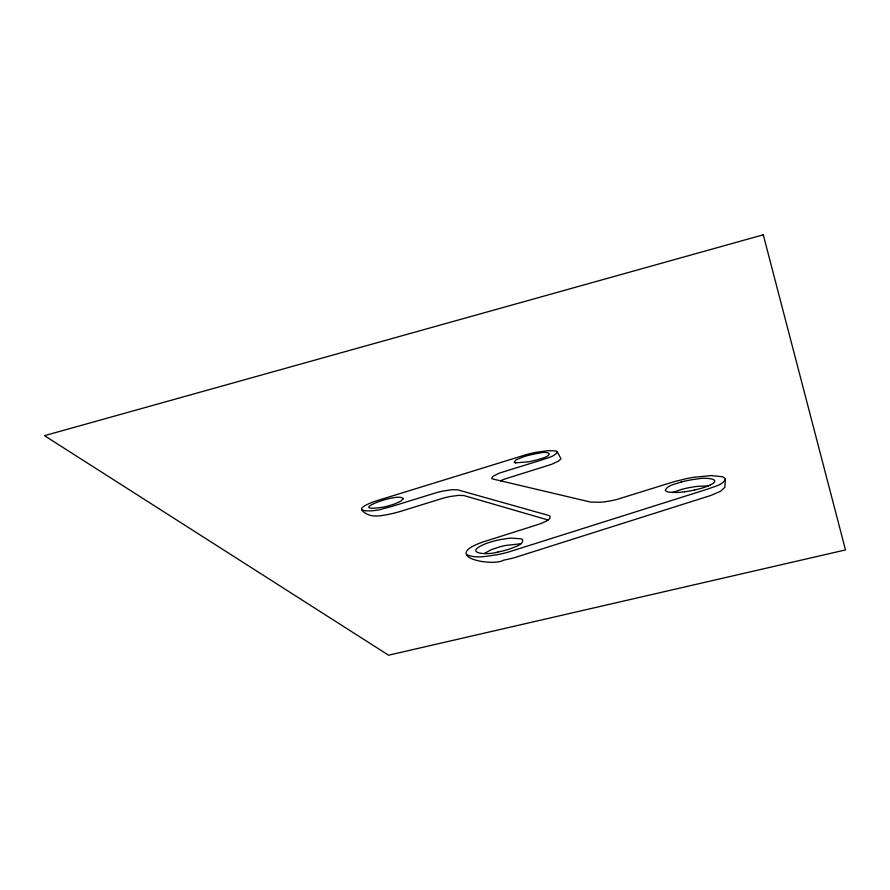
<?xml version="1.0" encoding="UTF-8"?>
<svg xmlns="http://www.w3.org/2000/svg" width="890" height="890" viewBox="0 0 890 890"><rect width="100%" height="100%" fill="white"/><g stroke="black" fill="none" stroke-linecap="round" stroke-linejoin="round"><path stroke-width="1.33" d="M557.396 452.053C554.437 456.759 547.561 457.649 542.666 459.685L502.906 472.012A28.002 10.969 -8.9 0 0 499.023 473.302L492.626 476.473L491.714 478.442A4.561 1.802 -8.6 0 0 493.016 479.043L590.715 502.105L600.828 502.227A32.696 12.293 -10.4 0 0 604.254 501.871L609.094 501.126A45.946 17.422 -10.4 0 0 616.347 499.624L674.008 481.701L687.091 478.486A62.489 22.283 -11.5 0 1 694.044 477.24L711.255 475.594L722.747 476.751L725.383 478.776L724.883 487.32L720.522 491.269L710.587 495.541L514.142 557.763A50.808 17.967 -8.5 0 1 503.729 560.133C493.205 566.541 445.167 557.952 476.639 544.446A47.348 16.409 -8.7 0 1 482.536 542.11L537.571 524.688A33.075 12.193 -9 0 0 542.9 522.708C545.292 521.273 550.877 519.949 550.098 516.356A9.134 3.338 -9.2 0 0 548.073 515.266L457.66 489.845L452.131 489.711L443.543 490.957A42.575 16.231 -7.8 0 0 436.3 492.693L393.425 505.954A60.676 24.141 -6.3 0 1 383.301 508.635C374.979 512.017 347.589 512.618 370.551 502.984A51.798 19.602 -7 0 1 377.304 500.569L527.125 454.378A60.309 23.652 -9.4 0 1 536.058 452.354L548.273 450.629L555.972 450.952L557.229 451.753L561 458.795L558.575 461.076L551.466 464.38L507.89 478.03A30.182 11.681 -9 0 0 501.293 480.455L500.547 480.834M725.394 479.287C722.424 485.15 714.392 486.352 708.774 488.732L507.656 552.312A54.435 19.524 -8.4 0 1 496.92 554.759C487.219 556.072 476.495 558.764 467.128 554.848M484.371 553.524L490.791 549.886L499.279 546.972A36.601 12.571 -8.7 0 1 505.186 545.526L520.939 543.723M709.831 485.228C724.304 478.275 702.789 477.396 697.916 478.909A41.43 14.919 -11.5 0 0 681.084 482.057M672.428 492.515L681.918 489.311A39.038 13.906 -11.5 0 1 698.339 486.285L708.251 485.918M681.084 482.057C675.888 484.127 667.878 484.705 665.286 490.212A8.299 3.048 -11.4 0 0 665.598 490.813L667.634 491.881A13.506 4.962 -11.4 0 0 668.69 492.126L676.077 492.515A34.087 12.649 -11.6 0 0 681.584 492.148L684.555 491.792M497.944 552.011C486.875 555.649 461.387 553.28 486.385 543.445A37.87 13.15 -8.7 0 1 499.869 539.696L507.434 538.472A25.087 8.789 -8.7 0 1 511.505 538.127L520.928 538.806A10.624 3.749 -8.8 0 1 522.541 539.696C523.765 544.925 514.743 546.594 511.16 548.474A38.737 13.817 -8.4 0 1 497.944 552.011M515.566 462.845L528.615 461.788A44.511 18.434 -9.2 0 0 533.366 460.786L534.946 460.397A38.081 15.708 -9.2 0 0 539.451 459.129C555.316 454.946 549.542 450.385 537.794 453.388A40.606 16.098 -9.4 0 0 523.32 456.882L516.022 459.885L514.153 462.21A3.994 1.613 -9 0 0 515.577 462.822M548.073 519.994L463.846 495.541L458.406 495.374L449.995 496.564A39.917 15.074 -7.9 0 0 442.909 498.244L399.91 511.561A56.971 22.406 -6.5 0 1 391.222 513.819C381.387 515.711 369.661 518.981 361.752 510.137M709.92 485.261A31.628 11.704 -11.7 0 1 694.656 489.912M694.678 490.012A45.768 17.088 -11.7 0 1 684.555 491.792M403.281 498.7L400.901 501.115L394.971 503.796A43.677 17.244 -6.4 0 1 383.523 507.1C344.708 513.041 393.725 493.516 402.347 497.888A3.682 1.435 -6.9 0 1 402.914 498.166L403.281 498.7M763.264 234.804L44.5 435.666L388.574 655.196L845.5 549.931L763.264 234.804"/></g></svg>
